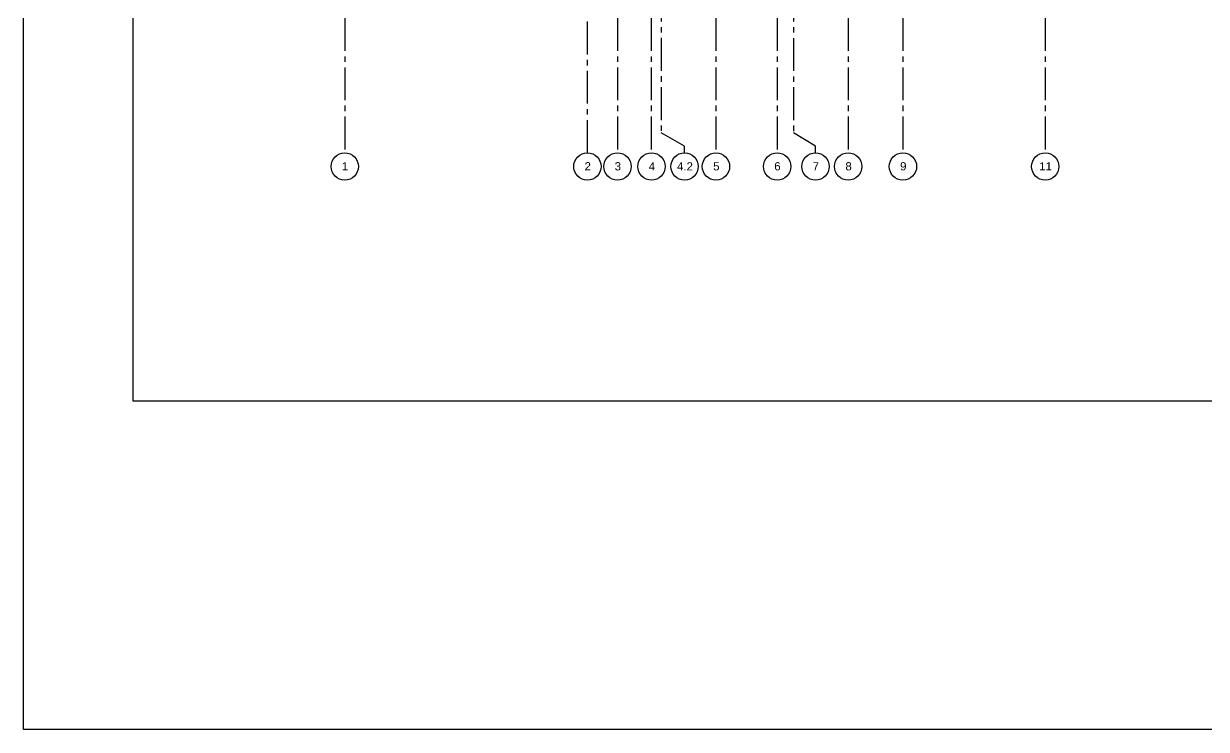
# Model space of a CAD drawing. Header units: inches. Extents: x 24000 to 28048, y 0 to 3165.
# Drawn here: x 24000 to 25297, y 0 to 774 of the extents above; entities that cross this region are included whole.
import ezdxf
from ezdxf.enums import TextEntityAlignment as Align

# ---------------------------------------------------------------- set-up
doc = ezdxf.new("R2010")
doc.units = ezdxf.units.IN
doc.header["$LTSCALE"] = 48
doc.header["$MEASUREMENT"] = 0
doc.linetypes.add('CENTER2', pattern=[1.125, 0.75, -0.125, 0.125, -0.125])
doc.linetypes.add('HIDDEN', pattern=[0.375, 0.25, -0.125])
for name, color, linetype in [('_0_Objects', 8, 'Continuous'), ('A-Grid(3-32)', 8, 'CENTER2'), ('S-Grid-Iden', 8, 'Continuous')]:
    doc.layers.add(name, color=color, linetype=linetype)
doc.layers.add('A-ANNO-NPLT', color=8, linetype='Continuous', plot=False)
doc.styles.get("Standard").update_dxf_attribs({"font": 'arial.ttf'})

# ---------------------------------------------------------------- blocks, each defined once
blk = doc.blocks.new('Column Bubble')
blk.add_circle((-0.004, -0.002), 0.156)
blk.add_attdef('XX', text='', height=0.0938).set_placement((0, 0), align=Align.MIDDLE_CENTER)
blk = doc.blocks.new('4TH FLOOR - STRUCTURAL GRID')
at = {"layer": 'A-Grid(3-32)'}
for p, q in [((2336.5, -13426), (2336.5, -15409.8)), ((2602.5, -15409.8), (2602.5, -13426)), ((2635.5, -13426), (2635.5, -15409.8)), ((2672.5, -13426), (2672.5, -15409.8)), ((2743.5, -13426), (2743.5, -15409.8)), ((2810.5, -13426), (2810.5, -15409.8)), ((2888.5, -13426), (2888.5, -15409.8)), ((2948.5, -13426), (2948.5, -15409.8)), ((3104.5, -13426), (3104.5, -15409.8)), ((2683.5, -13447.8), (2683.5, -15388)), ((2828.5, -13447.9), (2828.5, -15387.9))]:
    blk.add_line(p, q, dxfattribs=at)
for points in [[(2709.1, -15409.7), (2709.1, -15402.6), (2683.5, -15388)], [(2852.6, -15409.8), (2852.6, -15402.3), (2828.5, -15387.9)]]:
    blk.add_lwpolyline(points, dxfattribs=at)
at = {"layer": 'S-Grid-Iden', "xscale": 96, "yscale": 96, "zscale": 96}
for p, values in [((2336.9, -15424.5), {'XX': '1'}), ((2602.9, -15424.5), {'XX': '2'}), ((2635.9, -15424.5), {'XX': '3'}), ((2673.3, -15424.6), {'XX': '4'}), ((2709.5, -15424.6), {'XX': '4.2'}), ((2743.9, -15424.5), {'XX': '5'}), ((2810.9, -15424.5), {'XX': '6'}), ((2853, -15424.5), {'XX': '7'}), ((2888.9, -15424.5), {'XX': '8'}), ((2948.9, -15424.5), {'XX': '9'}), ((3104.9, -15424.5), {'XX': '11'})]:
    blk.add_blockref('Column Bubble', p, dxfattribs=at).add_auto_attribs(values)

msp = doc.modelspace()

# ---------------------------------------------------------------- linework, layer by layer
at = {"layer": 'A-ANNO-NPLT'}
for points in [[(24000, 0), (24000, 2976), (28048, 2976), (28048, 0)], [(24120, 360), (24120, 2616), (27928, 2616), (27928, 360)]]:
    msp.add_lwpolyline(points, close=True, dxfattribs=at)

# ---------------------------------------------------------------- block references
at = {"layer": '_0_Objects', "linetype": 'HIDDEN'}
msp.add_blockref('4TH FLOOR - STRUCTURAL GRID', (22015.5, 16042), dxfattribs=at)

doc.saveas('drawing.dxf')
